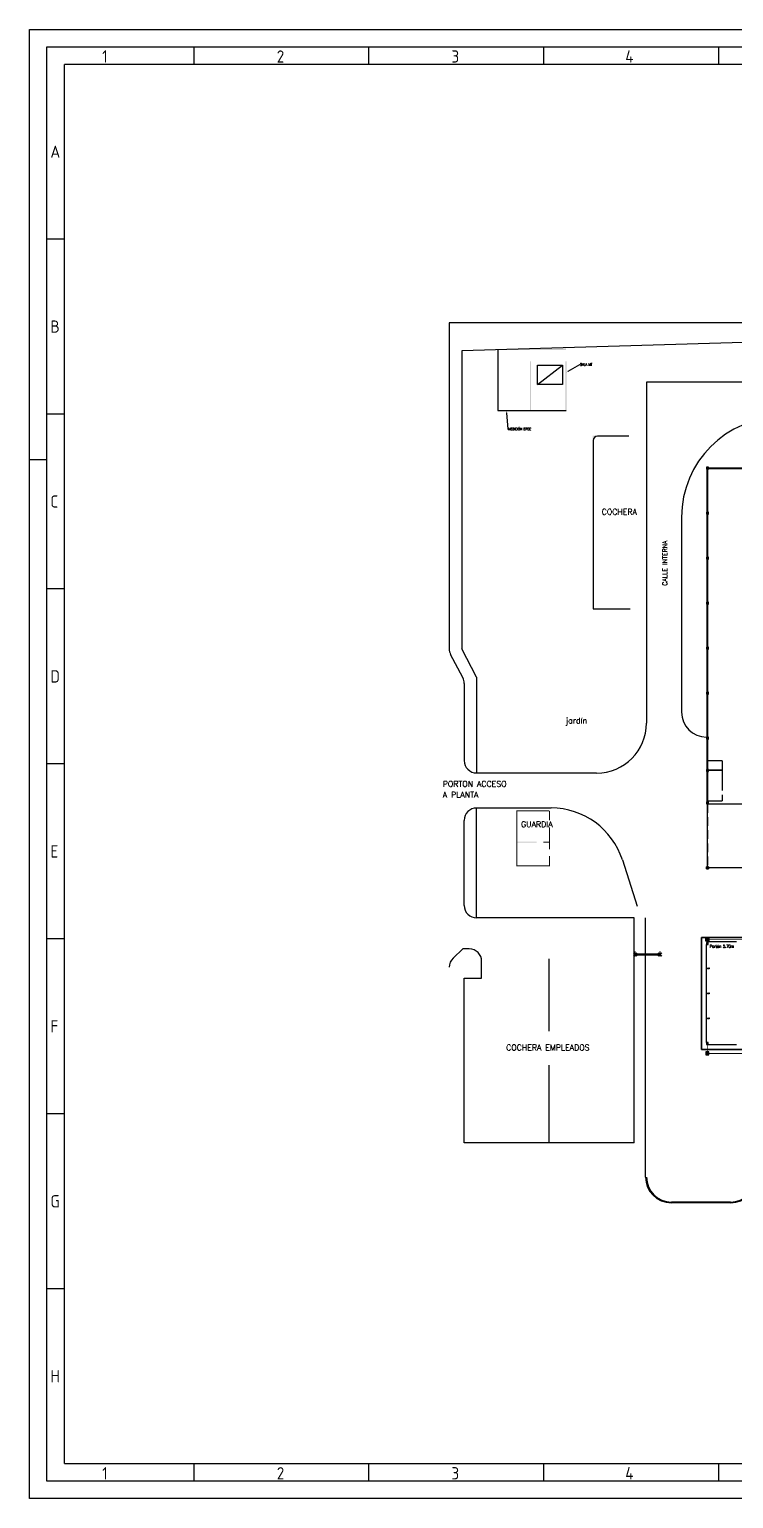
# Model space of a CAD drawing. Header units: millimetres. Extents: x 6770 to 7364, y 89910 to 90330.
# Drawn here: x 6770 to 6971.3, y 89910 to 90330 of the extents above; entities that cross this region are included whole.
import ezdxf
from ezdxf import colors
from ezdxf.entities.mleader import LeaderData, LeaderLine
from ezdxf.enums import TextEntityAlignment as Align
from ezdxf.math import Vec2, Vec3

# ---------------------------------------------------------------- set-up
doc = ezdxf.new("R2010")
doc.units = ezdxf.units.MM
doc.header["$LTSCALE"] = 10
doc.linetypes.add('HIDDEN', pattern=[0.375, 0.25, -0.125])
for name, color, linetype in [('035', 5, 'Continuous'), ('07', 7, 'Continuous'), ('A-MUROS', 10, 'Continuous'), ('ALAMBRE', 1, 'Continuous'), ('ELECTRICIDAD', 6, 'Continuous'), ('TEXTO', 3, 'Continuous')]:
    doc.layers.add(name, color=color, linetype=linetype)
doc.styles.add('ISO Proportional', font='isocp.shx')
doc.styles.add('MM-COTAS 200', font='romans.shx', dxfattribs={"width": 0.8, "height": 500})
doc.styles.add('SIMPLEX', font='simplex')

# ---------------------------------------------------------------- blocks, each defined once
blk = doc.blocks.new('DIN_border_a2')
at = {"layer": '035'}
for p, q in [((47, 415), (47, 410)), ((97, 415), (97, 410)), ((147, 415), (147, 410)), ((197, 415), (197, 410)), ((10, 10), (10, 410)), ((584, 410), (10, 410)), ((9.98, 360.04), (5, 360.04)), ((9.98, 310.04), (5, 310.04)), ((0, 297), (5, 297)), ((9.98, 260.04), (5, 260.04)), ((9.98, 210.04), (5, 210.04)), ((10, 160), (5.02, 160)), ((10, 110), (5.02, 110)), ((10, 60), (5.02, 60)), ((10, 10), (584, 10)), ((47, 10), (47, 5)), ((97, 10), (97, 5)), ((147, 10), (147, 5)), ((197, 10), (197, 5))]:
    blk.add_line(p, q, dxfattribs=at)
blk.add_lwpolyline([(0, 420), (594, 420), (594, 0), (0, 0)], close=True, dxfattribs=at)
at = {"layer": '07'}
blk.add_lwpolyline([(5, 415), (589, 415), (589, 5), (5, 5)], close=True, dxfattribs=at)
at = {"layer": '035', "style": 'ISO Proportional'}
for s, p in [('1', (20.81, 410.5)), ('2', (70.73, 410.5)), ('3', (120.68, 410.5)), ('4', (170.38, 410.5)), ('A', (6, 383.29)), ('B', (6, 333.29)), ('C', (6, 283.29)), ('D', (6, 233.29)), ('E', (6.02, 183.25)), ('F', (6.02, 133.25)), ('G', (6.02, 83.25)), ('H', (6.02, 33.25)), ('1', (20.81, 5.5)), ('2', (70.73, 5.5)), ('3', (120.68, 5.5)), ('4', (170.38, 5.5))]:
    blk.add_text(s, height=3.5, dxfattribs=at).set_placement(p)
blk = doc.blocks.new('COL')
at = {"linetype": 'Continuous'}
for p, q in [((200, 200), (-200, 200)), ((-200, 200), (-200, -200)), ((200, -200), (200, 200)), ((-200, -200), (200, -200))]:
    blk.add_line(p, q, dxfattribs=at)
blk = doc.blocks.new('COL-METALICA')
for points in [[(0, -0.09), (0.008, -0.09), (0.008, 0.09), (0, 0.09)], [(0.292, 0.003), (0.292, -0.003), (0.008, -0.003), (0.008, 0.003)], [(0.3, -0.09), (0.292, -0.09), (0.292, 0.09), (0.3, 0.09)]]:
    blk.add_lwpolyline(points, close=True)

msp = doc.modelspace()

# ---------------------------------------------------------------- linework, layer by layer
at = {"layer": 'A-MUROS'}
for p, q in [((7204.19, 90246.12), (6890.03, 90246.12)), ((6890.03, 90246.12), (6890.03, 90152.94)), ((7026.42, 90242.01), (6893.6, 90238.14)), ((6890.03, 90239.14), (6890.03, 90152.94)), ((6893.6, 90238.14), (6893.6, 90152.94)), ((6903.95, 90238.5), (6903.95, 90221.07)), ((7135.76, 90229.14), (6946.45, 90229.14)), ((6946.45, 90229.14), (6946.45, 90131.71)), ((6903.95, 90221.07), (6923.43, 90221.07)), ((6931.23, 90212.51), (6931.23, 90164.4)), ((6941.38, 90213.72), (6932.44, 90213.72)), ((6956.45, 90190.57), (6956.45, 90134.85)), ((6931.23, 90164.4), (6941.73, 90164.4)), ((6893.9, 90144.69), (6890.44, 90151.27)), ((6897.88, 90144.79), (6893.6, 90152.94)), ((6897.88, 90144.79), (6897.88, 90117.42)), ((6894.31, 90143.02), (6894.31, 90121)), ((6932.17, 90117.42), (6897.88, 90117.42)), ((6919.15, 90107.42), (6897.88, 90107.42)), ((6897.88, 90076), (6897.88, 90107.37)), ((6894.31, 90079.57), (6894.31, 90103.85)), ((6939.54, 90092.58), (6943.8, 90079.4)), ((6964.17, 90090.57), (6963.6, 90090)), ((6963.6, 90090.57), (6964.17, 90090)), ((6963.6, 90090.57), (6964.17, 90090)), ((6964.17, 90090.57), (6963.6, 90090)), ((6964.17, 90090.57), (6963.6, 90090)), ((6963.6, 90090.57), (6964.17, 90090)), ((6963.6, 90090.57), (6964.17, 90090)), ((6964.17, 90090.57), (6963.6, 90090)), ((6964.17, 90090.57), (6963.6, 90090)), ((6963.6, 90090.57), (6964.17, 90090)), ((6942.88, 90076), (6897.88, 90076)), ((6942.88, 90011.71), (6942.88, 90076)), ((6946.17, 90001.92), (6946.17, 90076)), ((6979.73, 90070.43), (6962.17, 90070.43)), ((6962.17, 90070.43), (6962.17, 90038.43)), ((6964.1, 90069.9), (6963.53, 90069.9)), ((6964.1, 90069.69), (6963.88, 90069.69)), ((6972.17, 90069.14), (6964.03, 90069.14)), ((6893.97, 90067.12), (6891.17, 90064.52)), ((6895.74, 90067.12), (6893.97, 90067.12)), ((6899.31, 90058.81), (6899.31, 90063.55)), ((6918.6, 90043.58), (6918.6, 90064.34)), ((6894.31, 90011.71), (6894.31, 90058.81)), ((6894.31, 90058.81), (6899.31, 90058.81)), ((6972.17, 90039.72), (6964.03, 90039.72)), ((6962.17, 90038.43), (6977.6, 90038.43)), ((6964.1, 90037.14), (6963.53, 90037.14)), ((6964.1, 90037.35), (6963.88, 90037.35)), ((6918.6, 90011.71), (6918.6, 90033.86)), ((6942.88, 90011.71), (6894.31, 90011.71)), ((6970.53, 89994.57), (6953.53, 89994.57)), ((6970.45, 89994.78), (6953.6, 89994.78))]:
    msp.add_line(p, q, dxfattribs=at)
at = {"layer": 'A-MUROS', "linetype": 'Continuous'}
for p, q in [((6963.78, 90108.9), (6963.78, 90204.57)), ((6963.78, 90204.57), (6963.99, 90204.57)), ((6963.78, 90204.57), (6963.99, 90204.57)), ((6963.88, 90204.67), (6988.6, 90204.67)), ((6963.88, 90204.67), (6963.88, 90204.46)), ((6963.88, 90204.67), (6963.88, 90204.46)), ((6963.88, 90204.46), (6988.6, 90204.46)), ((6963.99, 90108.9), (6963.99, 90204.57)), ((6963.6, 90127.71), (6963.6, 90127.14)), ((6964.17, 90127.71), (6963.6, 90127.71)), ((6963.6, 90127.14), (6964.17, 90127.14)), ((6963.78, 90127.42), (6963.99, 90127.42)), ((6964.17, 90127.14), (6964.17, 90127.71)), ((6968.1, 90120.94), (6963.88, 90120.94)), ((6968.1, 90120.87), (6963.88, 90120.87)), ((6968.03, 90120.94), (6968.03, 90112.45)), ((6968.1, 90120.94), (6968.1, 90112.45)), ((6963.6, 90118.42), (6963.6, 90117.85)), ((6964.17, 90118.42), (6963.6, 90118.42)), ((6964.17, 90118.42), (6963.6, 90118.42)), ((6963.6, 90117.85), (6964.17, 90117.85)), ((6963.6, 90117.85), (6964.17, 90117.85)), ((6968.1, 90118.2), (6963.88, 90118.2)), ((6968.1, 90118.13), (6963.88, 90118.13)), ((6964.17, 90117.85), (6964.17, 90118.42)), ((6964.17, 90117.85), (6964.17, 90118.42)), ((6968.1, 90112.45), (6968.03, 90112.45)), ((6968.03, 90111.23), (6968.03, 90109.43)), ((6968.1, 90111.23), (6968.03, 90111.23)), ((6968.1, 90111.23), (6968.1, 90109.43)), ((6963.6, 90109.14), (6963.6, 90108.57)), ((6964.17, 90109.14), (6963.6, 90109.14)), ((6964.17, 90109.14), (6963.6, 90109.14)), ((6963.6, 90108.57), (6964.17, 90108.57)), ((6963.6, 90108.57), (6964.17, 90108.57)), ((6963.78, 90108.9), (6963.99, 90108.9)), ((6963.78, 90108.9), (6963.99, 90108.9)), ((6964.11, 90109.5), (6968.1, 90109.5)), ((6964.11, 90109.43), (6968.1, 90109.43)), ((6964.17, 90108.57), (6964.17, 90109.14)), ((6964.17, 90108.57), (6964.17, 90109.14)), ((6942.68, 90066.05), (6943.64, 90065.08)), ((6943.64, 90066.05), (6942.68, 90065.08)), ((6943.16, 90064.95), (6943.16, 90066.36)), ((6949.82, 90066.05), (6950.78, 90065.08)), ((6950.78, 90066.05), (6949.82, 90065.08)), ((6950.3, 90064.95), (6950.3, 90066.36))]:
    msp.add_line(p, q, dxfattribs=at)
at = {"layer": 'A-MUROS', "linetype": 'HIDDEN'}
for p in [(6963.88, 90108.57), (6978.17, 90090.28)]:
    msp.add_line(p, (6963.88, 90090.28), dxfattribs=at)
at = {"layer": 'A-MUROS'}
for points in [[(6963.88, 90108.57), (6978.17, 90108.57), (6978.17, 90090.28), (6963.88, 90090.28)], [(6963.6, 90090.57), (6963.6, 90090), (6964.17, 90090), (6964.17, 90090.57)], [(6963.6, 90090.57), (6963.6, 90090), (6964.17, 90090), (6964.17, 90090.57)], [(6963.6, 90090.57), (6963.6, 90090), (6964.17, 90090), (6964.17, 90090.57)], [(6963.6, 90090.57), (6963.6, 90090), (6964.17, 90090), (6964.17, 90090.57)], [(6963.6, 90090.57), (6963.6, 90090), (6964.17, 90090), (6964.17, 90090.57)], [(6962.17, 90070.43), (7179.74, 90070.43), (7179.74, 90038.43), (6962.17, 90038.43)], [(6963.38, 90070.22), (6964.24, 90070.22), (6964.24, 90069.37), (6963.38, 90069.37)], [(6963.53, 90070.08), (6964.1, 90070.08), (6964.1, 90069.51), (6963.53, 90069.51)], [(6963.6, 90068.43), (6964.03, 90068.43), (6964.03, 90069), (6963.6, 90069)], [(6963.6, 90039.86), (6964.03, 90039.86), (6964.03, 90040.43), (6963.6, 90040.43)], [(6963.38, 90036.82), (6964.24, 90036.82), (6964.24, 90037.68), (6963.38, 90037.68)], [(6963.53, 90036.96), (6964.1, 90036.96), (6964.1, 90037.53), (6963.53, 90037.53)]]:
    msp.add_lwpolyline(points, close=True, dxfattribs=at)
for points, const_width in [([(6918.7, 90093.69), (6918.7, 90090.87), (6909.41, 90090.87), (6909.41, 90106.59), (6918.7, 90106.59)], 0.286), ([(6918.7, 90106.59), (6918.7, 90103.91)], 0.286), ([(6918.7, 90101.85), (6918.7, 90095.57)], 0.286), ([(6963.81, 90069.22), (6963.81, 90069.51)], 0.214), ([(6980.67, 90069.79), (6964.1, 90069.79)], 0.214), ([(6963.81, 90039.64), (6963.81, 90037.53)], 0.214), ([(6980.67, 90037.25), (6964.1, 90037.25)], 0.214)]:
    msp.add_lwpolyline(points, dxfattribs=dict(at, const_width=const_width))
at = {"layer": 'A-MUROS', "const_width": 0.0214}
for points in [[(6963.92, 90069.11, -1), (6963.7, 90069.11, -1)], [(6963.92, 90039.75, 1), (6963.7, 90039.75, 1)]]:
    msp.add_lwpolyline(points, format="xyb", close=True, dxfattribs=at)
at = {"layer": 'A-MUROS'}
msp.add_lwpolyline([(6963.6, 90040.43), (6963.6, 90068.43)], dxfattribs=at)
for centre, radius, start, end in [((6985.03, 90190.57), 28.57, 90, 180), ((6932.44, 90212.51), 1.21, 90, 180), ((6893.6, 90152.94), 3.57, 180, 207.7441), ((6890.74, 90143.02), 3.57, 0, 27.7441), ((6963.6, 90134.85), 7.14, 180, 270), ((6932.17, 90131.71), 14.29, 270, 0), ((6897.88, 90121), 3.57, 180, 270), ((6897.88, 90103.85), 3.57, 90, 180), ((6919.15, 90086), 21.43, 17.9079, 90), ((6897.88, 90079.57), 3.57, 180, 270), ((6963.53, 90069.51), 0.179, 0, 90), ((6963.53, 90069.51), 0.393, 0, 27.0357), ((6895.74, 90063.55), 3.57, 0, 90), ((6893.6, 90061.9), 3.57, 132.93, 180), ((6963.53, 90037.53), 0.179, 270, 0), ((6963.53, 90037.53), 0.393, 332.9643, 0), ((6953.53, 90001.92), 7.36, 180, 270), ((6953.6, 90001.92), 7.14, 180, 270), ((6970.45, 90001.92), 7.14, 270, 0), ((6970.53, 90001.92), 7.36, 270, 0)]:
    msp.add_arc(centre, radius, start, end, dxfattribs=at)
for points in [[(6923.43, 90238.36), (6923.43, 90238.78), (6904.09, 90238.36), (6903.8, 90238.64)], [(6904.09, 90238.36), (6903.8, 90238.64), (6904.09, 90221.21), (6903.8, 90220.93)], [(6913.12, 90221.21), (6913.4, 90220.93), (6913.12, 90235.11), (6913.4, 90235.11)], [(6923.28, 90221.21), (6923.57, 90220.93), (6923.28, 90235.11), (6923.57, 90235.11)], [(6904.09, 90221.21), (6903.8, 90220.93), (6923.28, 90221.21), (6923.57, 90220.93)], [(6931.37, 90213.87), (6931.09, 90213.87), (6931.37, 90164.54), (6931.09, 90164.26)], [(6941.38, 90213.58), (6941.38, 90213.87), (6931.37, 90213.58), (6931.09, 90213.87)], [(6931.37, 90164.54), (6931.09, 90164.26), (6941.73, 90164.54), (6941.73, 90164.26)], [(6909.52, 90097.77), (6909.52, 90097.48), (6915.06, 90097.77), (6915.06, 90097.48)], [(6916.98, 90097.77), (6916.98, 90097.48), (6918.64, 90097.77), (6918.64, 90097.48)]]:
    msp.add_trace(points, dxfattribs=at)
at = {"layer": 'ALAMBRE'}
for p, q in [((6942.88, 90065.71), (6950.3, 90065.71)), ((6942.88, 90065.42), (6950.3, 90065.42))]:
    msp.add_line(p, q, dxfattribs=at)
at = {"layer": 'ELECTRICIDAD'}
msp.add_line((6915.23, 90228.5), (6922.47, 90233.99), dxfattribs=at)
msp.add_lwpolyline([(6915.23, 90233.99), (6922.47, 90233.99), (6922.47, 90228.5), (6915.23, 90228.5)], close=True, dxfattribs=at)

# ---------------------------------------------------------------- block references
msp.add_blockref('DIN_border_a2', (6770, 89910))
at = {"layer": 'A-MUROS', "linetype": 'Continuous', "yscale": 0.001428571428571429, "zscale": 0.001428571428571429}
for p, xscale in [((6963.88, 90204.57), 0.001428571428571429), ((6963.88, 90204.57), 0.001428571428571429), ((6963.88, 90191.71), 0.001428571428571429), ((6963.88, 90178.85), 0.001428571428571429), ((6963.88, 90166), 0.001428571428571429), ((6963.88, 90153.14), 0.001428571428571429), ((6963.88, 90140.28), 0.001428571428571429), ((6963.88, 90090.28), -0.001428571428571429), ((6963.88, 90090.28), -0.001428571428571429)]:
    msp.add_blockref('COL', p, dxfattribs=dict(at, xscale=xscale))
at = {"layer": 'A-MUROS', "xscale": 1.428571428571429, "yscale": 1.428571428571429, "zscale": 1.428571428571429}
for p in [(6963.88, 90061.57), (6963.88, 90054.43), (6963.88, 90047.29)]:
    msp.add_blockref('COL-METALICA', p, dxfattribs=at)

# ---------------------------------------------------------------- texts
at = {"layer": 'A-MUROS', "linetype": 'Continuous', "style": 'SIMPLEX', "width": 0.7}
msp.add_text('Portón 5.70m', height=0.8685, dxfattribs=at).set_placement((6964.5, 90067.47))
at = {"layer": 'A-MUROS', "linetype": 'Continuous', "style": 'SIMPLEX'}
msp.add_text('COCHERA EMPLEADOS', height=1.6308, dxfattribs=at).set_placement((6906.32, 90038.14))
at = {"layer": 'TEXTO', "color": 1, "linetype": 'Continuous', "style": 'SIMPLEX'}
for s, height, p in [('COCHERA', 1.631, (6933.63, 90191.27)), ('jardín', 1.631, (6923.34, 90131.59)), ('A PLANTA', 1.631, (6888.19, 90110.38)), ('PORTON ACCESO', 1.6308, (6888.19, 90113.5)), ('GUARDIA', 1.631, (6910.57, 90101.95))]:
    msp.add_text(s, height=height, dxfattribs=at).set_placement(p)
msp.add_text('CALLE INTERNA', height=1.2857, rotation=90, dxfattribs=at).set_placement((6951.7, 90170.95), align=Align.MIDDLE_LEFT)

# ---------------------------------------------------------------- leaders
at = {"layer": 'TEXTO'}
ml = msp.add_multileader_mtext('Standard', dxfattribs=at)
ml.set_content('SALA MT', color=256, style='MM-COTAS 200')
ml.set_leader_properties(color=1)
ml.build(insert=Vec2(0, 0))
ml.multileader.update_dxf_attribs({"dogleg_length": 50, "arrow_head_size": 0.571})
ctx = ml.context
ctx.base_point, ctx.char_height, ctx.arrow_head_size, ctx.landing_gap_size, ctx.plane_origin = Vec3(6927.44, 90234.22), 0.714, 0.571, 0.0286, Vec3(6923.57, 90231.96)
notes = []
notes.append((ctx, [(0, (1, 1, 0), (6927.37, 90234.22), (1, 0), 0.0714, [(0, [(6923.57, 90231.96)], 0, [])])]))
ctx.mtext.insert, ctx.mtext.width, ctx.mtext.flow_direction = Vec3(6927.47, 90234.57), 11.4382, 5
ml = msp.add_multileader_mtext('Standard', dxfattribs=at)
ml.set_content('MEDICIÓN EPEC', color=256, style='MM-COTAS 200')
ml.set_leader_properties(color=1)
ml.build(insert=Vec2(0, 0))
ml.multileader.update_dxf_attribs({"dogleg_length": 50, "arrow_head_size": 0.571})
ctx = ml.context
ctx.base_point, ctx.char_height, ctx.arrow_head_size, ctx.landing_gap_size, ctx.plane_origin = Vec3(6906.89, 90215.76), 0.7143, 0.571, 0.0286, Vec3(6906.4, 90220.93)
notes.append((ctx, [(0, (1, 1, 0), (6906.82, 90215.76), (1, 0), 0.0714, [(0, [(6906.4, 90220.93)], 0, [])])]))
ctx.mtext.insert, ctx.mtext.width, ctx.mtext.flow_direction = Vec3(6906.92, 90216.11), 12.9926, 5
for ctx, leaders in notes:
    for number, flags, end, landing, length, lines in leaders:
        leader = LeaderData()
        leader.index, (leader.has_last_leader_line, leader.has_dogleg_vector, leader.attachment_direction) = number, flags
        leader.last_leader_point, leader.dogleg_vector, leader.dogleg_length = Vec3(end), Vec3(landing), length
        for number, points, colour, breaks in lines:
            line = LeaderLine()
            line.index, line.vertices, line.color, line.breaks = number, Vec3.list(points), colors.encode_raw_color(colour), breaks
            leader.lines.append(line)
        ctx.leaders.append(leader)

doc.saveas('drawing.dxf')
